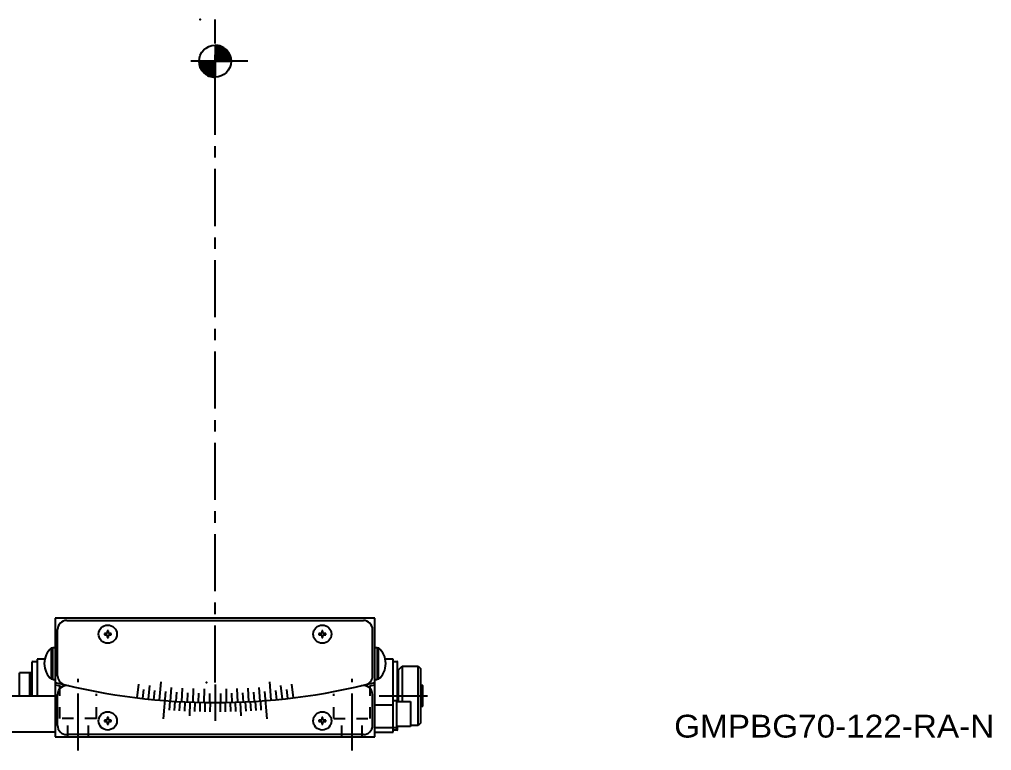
# Model space of a CAD drawing. Extents: x 212 to 617, y -8 to 312.
# Drawn here: x 403.8 to 616.7, y -5.9 to 154.3 of the extents above; entities that cross this region are included whole.
import ezdxf

# ---------------------------------------------------------------- set-up
doc = ezdxf.new("R2010")
doc.units = 0
doc.header["$LTSCALE"] = 10
doc.linetypes.add('CENTER', pattern=[2, 1.25, -0.25, 0.25, -0.25])
doc.linetypes.add('DOT', pattern=[0.5, 0.25, -0.25])
doc.layers.get('0').update_dxf_attribs({"linetype": 'CONTINUOUS'})
doc.styles.get("Standard").update_dxf_attribs({"font": 'FGP教科書体NT-M'})

# ---------------------------------------------------------------- blocks, each defined once
blk = doc.blocks.new('AID1865H')
at = {"color": 132, "linetype": 'CONTINUOUS'}
for p, q in [((446.603441, 148.345801), (446.872603, 148.614962)), ((446.603441, 147.921537), (447.247567, 148.565663)), ((446.603441, 147.497273), (447.5897, 148.483531)), ((446.603441, 147.073009), (447.904788, 148.374356)), ((446.603441, 146.648745), (448.196506, 148.24181)), ((446.603441, 146.224481), (448.466963, 148.088003)), ((446.603441, 145.800217), (448.717716, 147.914492)), ((446.603441, 145.375952), (448.949776, 147.722287)), ((446.77723, 145.125477), (449.163572, 147.511819)), ((447.201494, 145.125477), (449.359146, 147.283129)), ((447.625758, 145.125477), (449.536078, 147.035797)), ((448.050022, 145.125477), (449.693429, 146.768884)), ((448.474286, 145.125477), (449.830042, 146.481233)), ((448.89855, 145.125477), (449.943606, 146.170533)), ((449.322814, 145.125477), (450.030961, 145.833623)), ((449.747078, 145.125477), (450.086762, 145.465161))]:
    blk.add_line(p, q, dxfattribs=at)
blk = doc.blocks.new('AID1867H')
at = {"color": 132, "linetype": 'CONTINUOUS'}
for p, q in [((443.113956, 144.856316), (443.383117, 145.125477)), ((443.163255, 144.481351), (443.807381, 145.125477)), ((443.245387, 144.139219), (444.231645, 145.125477)), ((443.354563, 143.82413), (444.65591, 145.125477)), ((443.487109, 143.532412), (445.080174, 145.125477)), ((443.640916, 143.261955), (445.504438, 145.125477)), ((443.814427, 143.011202), (445.928702, 145.125477)), ((444.006632, 142.779143), (446.352966, 145.125477)), ((444.217099, 142.565346), (446.603441, 144.951688)), ((444.445789, 142.369772), (446.603441, 144.527424)), ((444.693121, 142.19284), (446.603441, 144.10316)), ((444.960034, 142.035489), (446.603441, 143.678896)), ((445.247685, 141.898876), (446.603441, 143.254632)), ((445.558385, 141.785312), (446.603441, 142.830368)), ((445.895295, 141.697958), (446.603441, 142.406104)), ((446.263758, 141.642156), (446.603441, 141.98184))]:
    blk.add_line(p, q, dxfattribs=at)

msp = doc.modelspace()

# ---------------------------------------------------------------- linework, layer by layer
at = {"color": 4, "linetype": 'CENTER'}
for p, q in [((446.603441, 9.031996), (446.603441, 154.286422)), ((453.765256, 145.125477), (440.365389, 145.125477)), ((453.765256, 145.125477), (442.294842, 145.125477)), ((416.603441, -5.874523), (416.603441, 9.855296)), ((476.603441, -5.874523), (476.603441, 9.855296)), ((482.533441, 6.125477), (493.173441, 6.125477))]:
    msp.add_line(p, q, dxfattribs=at)
at = {"color": 4, "linetype": 'CONTINUOUS'}
for p, q in [((446.603441, 148.625477), (446.603441, 145.125477)), ((443.103441, 145.125477), (446.603441, 145.125477)), ((446.603441, 145.125477), (450.103441, 145.125477)), ((446.603441, 145.125477), (446.603441, 141.625477)), ((410.803441, 9.738939), (410.803441, 16.638939)), ((482.403441, 9.738939), (482.403441, 16.638939)), ((429.846407, 8.650381), (429.480799, 5.672743)), ((434.706683, 9.144901), (434.358059, 5.160121)), ((446.603441, 8.625477), (446.603441, 0.625477)), ((458.500201, 9.144901), (458.848823, 5.160121)), ((463.360477, 8.650381), (463.726085, 5.672743)), ((491.803441, 8.625477), (491.803441, 3.625477)), ((430.924797, 7.515775), (430.698389, 5.528631)), ((432.230777, 8.378717), (431.917193, 5.395151)), ((433.328805, 7.263103), (433.137113, 5.272311)), ((435.736857, 7.052427), (435.266103, 1.070923)), ((437.011927, 7.960421), (436.802657, 4.967727)), ((438.148219, 6.883807), (438.026121, 4.887537)), ((439.407247, 7.813915), (439.250239, 4.818027)), ((440.562157, 6.757299), (440.474917, 4.759201)), ((441.804761, 7.709239), (441.700063, 4.711065)), ((442.977935, 6.672937), (442.925581, 4.673623)), ((444.203735, 7.646419), (444.151379, 4.646875)), ((445.394817, 6.630751), (445.377363, 4.630827)), ((447.812067, 6.630751), (447.829519, 4.630827)), ((449.003147, 7.646419), (449.055505, 4.646875)), ((450.228949, 6.672937), (450.281303, 4.673623)), ((451.402123, 7.709239), (451.506821, 4.711065)), ((452.644727, 6.757299), (452.731965, 4.759201)), ((453.799635, 7.813915), (453.956643, 4.818027)), ((455.058665, 6.883807), (455.180761, 4.887537)), ((456.194957, 7.960421), (456.404227, 4.967727)), ((457.470027, 7.052427), (457.940781, 1.070923)), ((459.878079, 7.263103), (460.069769, 5.272311)), ((460.976105, 8.378717), (461.289691, 5.395151)), ((462.282087, 7.515775), (462.508493, 5.528631)), ((436.680349, 4.976335), (436.539097, 2.981329)), ((437.781373, 4.902721), (437.655793, 2.906669)), ((438.882941, 4.837759), (438.773041, 2.840781)), ((439.984985, 4.781449), (439.890773, 2.783669)), ((441.087437, 4.733797), (440.969657, 1.736111)), ((442.190229, 4.694805), (442.127409, 2.695793)), ((443.293295, 4.664475), (443.246175, 2.665031)), ((444.396563, 4.642811), (444.365149, 2.643057)), ((445.499969, 4.629811), (445.484261, 2.629873)), ((447.706915, 4.629811), (447.722623, 2.629873)), ((448.810319, 4.642811), (448.841735, 2.643057)), ((449.913589, 4.664475), (449.960707, 2.665031)), ((451.016653, 4.694805), (451.079475, 2.695793)), ((452.119445, 4.733797), (452.237225, 1.736111)), ((453.221897, 4.781449), (453.316111, 2.783669)), ((454.323941, 4.837759), (454.433843, 2.840781)), ((455.425509, 4.902721), (455.551091, 2.906669)), ((456.526533, 4.976335), (456.667787, 2.981329))]:
    msp.add_line(p, q, dxfattribs=at)
at = {"color": 7, "linetype": 'CONTINUOUS'}
for p, q in [((411.603441, 23.125477), (411.603441, -2.874523)), ((481.603441, 23.125477), (411.603441, 23.125477)), ((414.103441, 22.625477), (479.103441, 22.625477)), ((481.603441, -2.874523), (481.603441, 23.125477)), ((412.103441, 10.492643), (412.103441, 20.625477)), ((422.353441, 19.750477), (422.353441, 19.500477)), ((422.978441, 19.750477), (422.353441, 19.750477)), ((422.353441, 19.500477), (422.978441, 19.500477)), ((422.978441, 20.375477), (422.978441, 19.750477)), ((423.228441, 20.375477), (422.978441, 20.375477)), ((422.978441, 19.500477), (422.978441, 18.875477)), ((423.228441, 19.750477), (423.228441, 20.375477)), ((423.853441, 19.750477), (423.228441, 19.750477)), ((423.228441, 19.500477), (423.853441, 19.500477)), ((423.228441, 18.875477), (423.228441, 19.500477)), ((423.853441, 19.500477), (423.853441, 19.750477)), ((469.978441, 19.750477), (469.353441, 19.750477)), ((469.353441, 19.750477), (469.353441, 19.500477)), ((469.353441, 19.500477), (469.978441, 19.500477)), ((470.228441, 20.375477), (469.978441, 20.375477)), ((469.978441, 20.375477), (469.978441, 19.750477)), ((469.978441, 19.500477), (469.978441, 18.875477)), ((470.228441, 19.750477), (470.228441, 20.375477)), ((470.853441, 19.750477), (470.228441, 19.750477)), ((470.228441, 18.875477), (470.228441, 19.500477)), ((470.228441, 19.500477), (470.853441, 19.500477)), ((470.853441, 19.500477), (470.853441, 19.750477)), ((481.103441, 10.492643), (481.103441, 20.625477)), ((422.978441, 18.875477), (423.228441, 18.875477)), ((469.978441, 18.875477), (470.228441, 18.875477)), ((410.803441, 16.638939), (411.103441, 16.638939)), ((411.103441, 16.688939), (411.603441, 16.688939)), ((411.103441, 9.738939), (411.103441, 16.688939)), ((481.603441, 16.688939), (482.103441, 16.688939)), ((482.103441, 16.688939), (482.103441, 16.638939)), ((482.103441, 16.688939), (482.103441, 9.688939)), ((482.103441, 16.638939), (482.403441, 16.638939)), ((406.503441, 13.475477), (406.503441, 6.125477)), ((406.653441, 13.625477), (407.603441, 13.625477)), ((409.301541, 14.125477), (407.603441, 14.125477)), ((407.603441, 14.125477), (407.603441, 6.125477)), ((485.603441, 14.125477), (483.905343, 14.125477)), ((485.603441, -1.874523), (485.603441, 14.125477)), ((485.603441, 13.625477), (486.403441, 13.625477)), ((486.603441, 4.875477), (486.603441, 13.425477)), ((406.503441, 11.125477), (403.753441, 11.125477)), ((403.753441, 6.125477), (403.753441, 11.125477)), ((406.003441, 6.125477), (406.003441, 11.125477)), ((406.303441, 6.125477), (406.303441, 11.125477)), ((486.803441, 11.825477), (487.603441, 12.625477)), ((486.803441, 4.875477), (486.803441, 11.825477)), ((487.603441, 12.625477), (487.603441, 4.875477)), ((487.603441, 12.625477), (491.103441, 12.625477)), ((491.103441, -0.374523), (491.103441, 12.625477)), ((491.103441, 12.625477), (491.603441, 12.125477)), ((491.603441, 12.125477), (491.603441, 6.125477)), ((411.103441, 9.738939), (410.803441, 9.738939)), ((411.103441, 9.688939), (411.603441, 9.688939)), ((411.603441, 8.538509), (411.603441, -2.874523)), ((481.603441, 9.688939), (482.103441, 9.688939)), ((481.603441, -2.874523), (481.603441, 8.538509)), ((482.103441, 9.738939), (482.103441, 9.688939)), ((482.403441, 9.738939), (482.103441, 9.738939)), ((486.603441, 9.625477), (486.803441, 9.625477)), ((491.603441, 8.625477), (491.803441, 8.625477)), ((491.803441, 8.625477), (492.053441, 8.375477)), ((492.053441, 8.375477), (492.103441, 8.325477)), ((492.103441, 3.925477), (492.103441, 8.325477)), ((391.603441, 6.125477), (411.603441, 6.125477)), ((412.103441, -0.374523), (412.103441, 6.381107)), ((481.103441, -0.374523), (481.103441, 6.381107)), ((485.603441, 5.125477), (486.403441, 5.125477)), ((486.403441, -1.374523), (486.403441, 5.125477)), ((486.403441, 4.875477), (489.403441, 4.875477)), ((489.403441, 4.875477), (489.403441, -0.624523)), ((491.603441, 6.125477), (491.603441, 0.125477)), ((481.603441, 4.125477), (485.603441, 4.125477)), ((491.803441, 3.625477), (491.603441, 3.625477)), ((492.053441, 3.875477), (491.803441, 3.625477)), ((492.103441, 3.925477), (492.053441, 3.875477)), ((422.353441, 0.750477), (422.353441, 0.500477)), ((422.978441, 0.750477), (422.353441, 0.750477)), ((422.353441, 0.500477), (422.978441, 0.500477)), ((422.978441, 1.375477), (422.978441, 0.750477)), ((423.228441, 1.375477), (422.978441, 1.375477)), ((422.978441, 0.500477), (422.978441, -0.124523)), ((423.228441, 0.750477), (423.228441, 1.375477)), ((423.853441, 0.750477), (423.228441, 0.750477)), ((423.228441, 0.500477), (423.853441, 0.500477)), ((423.228441, -0.124523), (423.228441, 0.500477)), ((423.853441, 0.500477), (423.853441, 0.750477)), ((469.353441, 0.750477), (469.353441, 0.500477)), ((469.978441, 0.750477), (469.353441, 0.750477)), ((469.353441, 0.500477), (469.978441, 0.500477)), ((469.978441, 1.375477), (469.978441, 0.750477)), ((470.228441, 1.375477), (469.978441, 1.375477)), ((469.978441, 0.500477), (469.978441, -0.124523)), ((470.228441, 0.750477), (470.228441, 1.375477)), ((470.853441, 0.750477), (470.228441, 0.750477)), ((470.228441, -0.124523), (470.228441, 0.500477)), ((470.228441, 0.500477), (470.853441, 0.500477)), ((470.853441, 0.500477), (470.853441, 0.750477)), ((491.603441, 0.125477), (491.103441, -0.374523)), ((411.603441, -1.874523), (391.603441, -1.874523)), ((422.978441, -0.124523), (423.228441, -0.124523)), ((469.978441, -0.124523), (470.228441, -0.124523)), ((485.603441, -0.874523), (481.603441, -0.874523)), ((481.603441, -1.874523), (485.603441, -1.874523)), ((486.403441, -0.874523), (485.603441, -0.874523)), ((486.403441, -1.374523), (485.603441, -1.374523)), ((489.403441, -0.624523), (486.403441, -0.624523)), ((486.603441, -1.174523), (486.603441, -0.624523)), ((491.103441, -0.374523), (489.403441, -0.374523)), ((411.603441, -2.874523), (481.603441, -2.874523)), ((411.603441, -2.874523), (481.603441, -2.874523)), ((479.103441, -2.374523), (414.103441, -2.374523))]:
    msp.add_line(p, q, dxfattribs=at)
at = {"color": 4, "linetype": 'DOT'}
for p, q in [((412.603441, 1.125477), (412.603441, 8.176963)), ((420.603441, 1.125477), (420.603441, 6.543371)), ((472.603441, 1.125477), (472.603441, 6.543371)), ((480.603441, 1.125477), (480.603441, 8.176963)), ((420.603441, 1.125477), (412.603441, 1.125477)), ((414.353441, -2.874523), (414.353441, 1.125477)), ((418.853441, -2.874523), (418.853441, 1.125477)), ((472.603441, 1.125477), (480.603441, 1.125477)), ((474.353441, -2.874523), (474.353441, 1.125477)), ((478.853441, -2.874523), (478.853441, 1.125477))]:
    msp.add_line(p, q, dxfattribs=at)
at = {"color": 4, "linetype": 'CONTINUOUS'}
msp.add_circle((446.603441, 145.125477), 3.5, dxfattribs=at)
at = {"color": 7, "linetype": 'CONTINUOUS'}
for centre in [(423.103441, 19.625477), (470.103441, 19.625477), (423.103441, 0.625477), (470.103441, 0.625477)]:
    msp.add_circle(centre, 2, dxfattribs=at)
at = {"color": 4, "linetype": 'CONTINUOUS'}
for centre, start, end in [((446.603444, 145.12548), 359.9999572, 90.0000428), ((446.603438, 145.125474), 179.9999572, 270.0000428)]:
    msp.add_arc(centre, 3.499997, start, end, dxfattribs=at)
at = {"color": 7, "linetype": 'CONTINUOUS'}
for centre, radius, start, end in [((414.103441, 20.625477), 2, 90, 180), ((479.103441, 20.625477), 2, 0, 90), ((413.722973, 13.188939), 4.519532, 130.239271, 229.760734), ((479.483911, 13.188939), 4.519532, 310.239266, 49.760763), ((406.653441, 13.475477), 0.15, 90, 180), ((486.403441, 13.425477), 0.2, 0, 90), ((446.603441, 145.125477), 140.5, 255.575128, 284.424872), ((446.603441, 145.125477), 141, 255.627383, 256.281799), ((414.103441, 10.492643), 2, 180, 256.428593), ((479.103441, 10.492643), 2, 283.571407, 0), ((446.603441, 145.125477), 141, 283.718201, 284.372617), ((414.103441, 6.381107), 2, 76.816519, 180), ((479.103441, 6.381107), 2, 0, 103.183481), ((414.103441, -0.374523), 2, 180, 270), ((479.103441, -0.374523), 2, 270, 0), ((486.403441, -1.174523), 0.2, 270, 0)]:
    msp.add_arc(centre, radius, start, end, dxfattribs=at)
at = {"color": 4}
msp.add_point((443.352667, 154.286422), dxfattribs=at)
at = {"color": 7}
msp.add_point((444.748443, 9.031996), dxfattribs=at)

# ---------------------------------------------------------------- block references
for name in ['AID1865H', 'AID1867H']:
    msp.add_blockref(name, (0, 0))

# ---------------------------------------------------------------- texts
at = {"color": 2, "width": 1.090909}
msp.add_text('GMPBG70-122-RA-N', height=5, dxfattribs=at).set_placement((547.175625, -3.031312))

doc.saveas('drawing.dxf')
